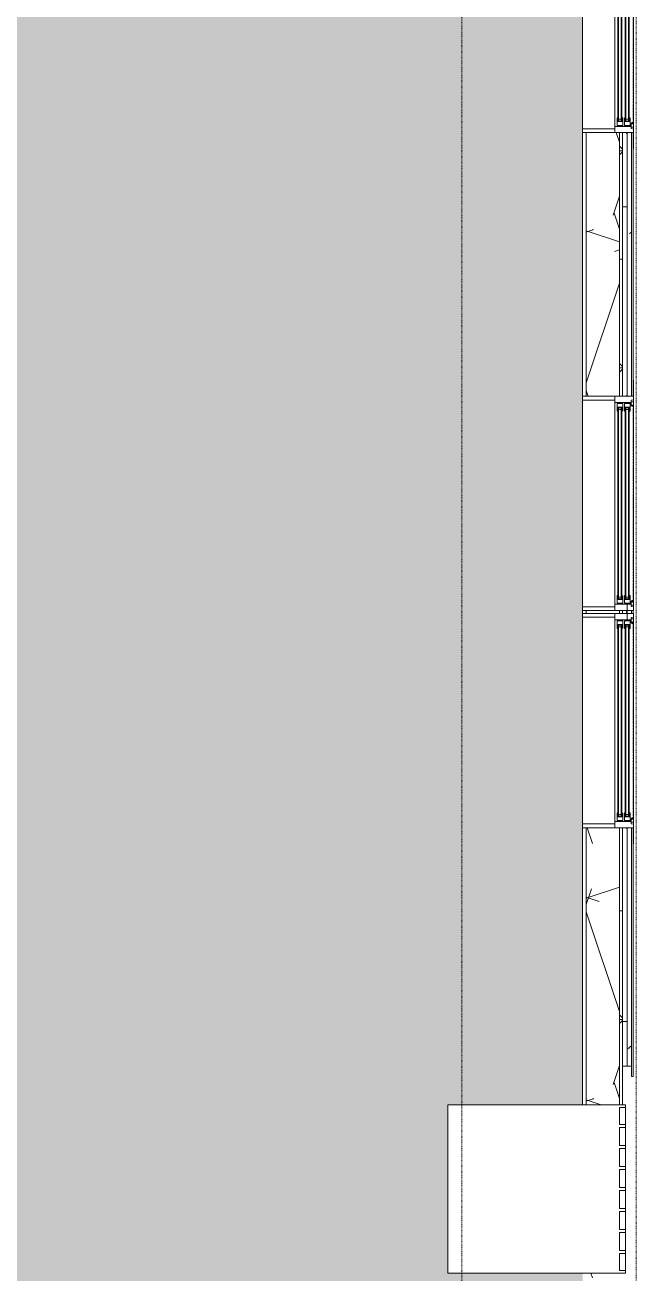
# Model space of a CAD drawing. Header units: inches. Extents: x -1559 to 1959, y 9767 to 12269.
# Drawn here: x 1700 to 1801.3, y 10555.9 to 10762.7 of the extents above; entities that cross this region are included whole.
import ezdxf

# ---------------------------------------------------------------- set-up
doc = ezdxf.new("R2010")
doc.units = ezdxf.units.IN
doc.header["$MEASUREMENT"] = 0
for name, pattern in [('Dash', [0.25, 0.125, -0.125]), ('Dash 1_16_', [0.125, 0.0625, -0.0625]), ('Double Dash 3_8_', [1, 0.375, -0.125, 0.125, -0.125, 0.125, -0.125])]:
    doc.linetypes.add(name, pattern=pattern)
for name, color, linetype, lineweight in [('0-1', 7, 'Continuous', 5), ('0-2', 7, 'Continuous', 9), ('0-3', 250, 'Double Dash 3_8_', 15), ('A-AREA-PATT-1', 254, 'Continuous', 9), ('A-DETL-GENF-HDLN-1', 7, 'Dash', 9), ('A-DETL-GENF-HDLN-2', 1, 'Continuous', 9), ('A-GENM-1', 7, 'Continuous', 9), ('A-GLAZ', 151, 'Continuous', 9), ('A-GLAZ-1', 7, 'Continuous', 9), ('A-WALL-1', 7, 'Continuous', 9), ('A-WALL-PATT-1', 8, 'Continuous', 9), ('A-WALL-PATT-2', 253, 'Continuous', 9), ('C-PROP-LINE-2', 250, 'Dash 1_16_', 15)]:
    doc.layers.add(name, color=color, linetype=linetype, lineweight=lineweight)

# ---------------------------------------------------------------- blocks, each defined once
blk = doc.blocks.new('Window-Double_Hung-Marvin-Essential - ESDH3066 - 3rd floor-3357212-KEY PLAN - 3RD FLOOR')
at = {"layer": 'A-DETL-GENF-HDLN-1'}
blk.add_line((16.1, -4.22), (-16.5, -4.22), dxfattribs=at)
at = {"layer": 'A-DETL-GENF-HDLN-2'}
for p, q in [((-17.13, 4.19), (-17.75, 4.19)), ((-17.13, -1.16), (-17.13, 4.19)), ((17.12, 4.19), (17.75, 4.19)), ((17.12, 4.19), (17.12, -1.16)), ((-16.72, -1.19), (-17.75, -1.19)), ((-17.75, -4.28), (-17.75, -1.19)), ((-16.72, -3.77), (-16.72, -1.19)), ((-16.56, -1.53), (-15.34, -1.53)), ((-16.56, -1.53), (-16.56, -2.47)), ((-15.28, -1.65), (-15.94, -1.65)), ((-15.94, -1.65), (-15.94, -2.37)), ((-15.84, -1.66), (-15.84, -2.35)), ((-15.54, -1.79), (-15.54, -2.23)), ((-15.34, -1.53), (-15.28, -1.59)), ((-15.28, -1.59), (-15.28, -1.65)), ((15.34, -1.53), (15.28, -1.59)), ((15.28, -1.59), (15.28, -1.65)), ((15.28, -1.65), (15.94, -1.65)), ((16.56, -1.53), (15.34, -1.53)), ((15.54, -1.79), (15.54, -2.23)), ((15.84, -1.66), (15.84, -2.35)), ((15.94, -1.65), (15.94, -2.37)), ((16.56, -1.53), (16.56, -2.47)), ((16.72, -3.77), (16.72, -1.19)), ((16.72, -1.19), (17.75, -1.19)), ((17.75, -4.28), (17.75, -1.19)), ((-19.25, -3.23), (-19.25, -3.19)), ((-19.25, -3.19), (-17.9, -3.19)), ((-17.75, -3.23), (-19.25, -3.23)), ((-17.9, -3.19), (-17.9, -3.08)), ((-17.9, -3.08), (-17.75, -3.08)), ((-17.08, -3.87), (-17.16, -4.28)), ((-17.08, -3.87), (-16.19, -3.87)), ((-16.85, -4.25), (-16.85, -3.87)), ((-16.38, -3.77), (-16.72, -3.77)), ((-15.34, -2.47), (-16.56, -2.47)), ((-16.56, -2.75), (-15.34, -2.75)), ((-16.56, -2.75), (-16.56, -3.69)), ((-15.34, -3.69), (-16.56, -3.69)), ((-16.38, -3.87), (-16.38, -3.77)), ((-16.18, -4.01), (-16.3, -4.01)), ((-16.3, -4.01), (-16.3, -4.25)), ((-16.19, -3.87), (-16.19, -3.97)), ((-16.19, -3.97), (-16.1, -3.97)), ((-16.18, -4.22), (-16.18, -4.01)), ((-16.1, -3.97), (-16.1, -4.22)), ((-15.94, -2.37), (-15.28, -2.37)), ((-15.28, -2.87), (-15.94, -2.87)), ((-15.94, -2.87), (-15.94, -3.59)), ((-15.94, -3.59), (-15.28, -3.59)), ((-15.84, -2.88), (-15.84, -3.57)), ((-15.54, -3.01), (-15.54, -3.45)), ((-15.34, -2.47), (-15.28, -2.41)), ((-15.34, -2.75), (-15.28, -2.81)), ((-15.34, -3.69), (-15.28, -3.63)), ((-15.28, -2.37), (-15.28, -2.41)), ((-15.28, -2.81), (-15.28, -2.87)), ((-15.28, -3.59), (-15.28, -3.63)), ((15.28, -2.37), (15.28, -2.41)), ((15.94, -2.37), (15.28, -2.37)), ((15.34, -2.47), (15.28, -2.41)), ((15.34, -2.75), (15.28, -2.81)), ((15.28, -2.81), (15.28, -2.87)), ((15.28, -2.87), (15.94, -2.87)), ((15.28, -3.59), (15.28, -3.63)), ((15.94, -3.59), (15.28, -3.59)), ((15.34, -3.69), (15.28, -3.63)), ((15.34, -2.47), (16.56, -2.47)), ((16.56, -2.75), (15.34, -2.75)), ((15.34, -3.69), (16.56, -3.69)), ((15.54, -3.01), (15.54, -3.45)), ((15.84, -2.88), (15.84, -3.57)), ((15.94, -2.87), (15.94, -3.59)), ((16.19, -3.97), (16.1, -3.97)), ((16.1, -3.97), (16.1, -4.22)), ((16.18, -4.22), (16.18, -4.01)), ((16.18, -4.01), (16.3, -4.01)), ((17.08, -3.87), (16.19, -3.87)), ((16.19, -3.87), (16.19, -3.97)), ((16.3, -4.01), (16.3, -4.25)), ((16.38, -3.87), (16.38, -3.77)), ((16.38, -3.77), (16.72, -3.77)), ((16.56, -2.75), (16.56, -3.69)), ((16.85, -4.25), (16.85, -3.87)), ((17.08, -3.87), (17.16, -4.28)), ((17.9, -3.08), (17.75, -3.08)), ((17.75, -3.23), (19.25, -3.23)), ((17.9, -3.19), (17.9, -3.08)), ((19.25, -3.19), (17.9, -3.19)), ((19.25, -3.23), (19.25, -3.19)), ((-17.75, -4.28), (-17.16, -4.28)), ((-16.3, -4.25), (-16.85, -4.25)), ((-16.18, -4.22), (-16.1, -4.22)), ((16.18, -4.22), (16.1, -4.22)), ((16.3, -4.25), (16.85, -4.25)), ((17.75, -4.28), (17.16, -4.28))]:
    blk.add_line(p, q, dxfattribs=at)
at = {"layer": 'A-GLAZ'}
for p, q in [((15.84, -1.66), (-15.84, -1.66)), ((15.84, -1.79), (-15.84, -1.79)), ((15.84, -2.23), (-15.84, -2.23)), ((15.84, -2.35), (-15.84, -2.35)), ((15.84, -2.88), (-15.84, -2.88)), ((15.84, -3.01), (-15.84, -3.01)), ((15.84, -3.45), (-15.84, -3.45)), ((15.84, -3.57), (-15.84, -3.57))]:
    blk.add_line(p, q, dxfattribs=at)
at = {"layer": 'A-GLAZ-1'}
for p, q in [((-17.75, 4.19), (17.75, 4.19)), ((-17.75, -1.16), (-17.75, 4.19)), ((17.75, 4.19), (17.75, -1.16)), ((-17.75, -1.19), (17.75, -1.19)), ((-17.75, -4.28), (-17.75, -1.19)), ((17.75, -1.19), (17.75, -4.28)), ((17.75, -4.28), (-17.75, -4.28)), ((17.75, -4.19), (20.4, -4.19)), ((20.4, -4.25), (17.75, -4.25)), ((20.4, -4.19), (20.4, -4.25))]:
    blk.add_line(p, q, dxfattribs=at)
blk = doc.blocks.new('V-Series_EWC4_SPVU_RFA_2015 - 2ND AND 3RD FLOOR-2226480-KEY PLAN - 3RD FLOOR')
at = {"layer": 'A-GENM-1'}
for p, q in [((-3829.54, 11738.59), (-3858.97, 11738.59)), ((-3858.97, 11738.59), (-3858.97, 11738.15)), ((-3858.97, 11735.36), (-3858.97, 11738.15)), ((-3858.97, 11738.15), (-3857.97, 11738.15)), ((-3857.97, 11738.15), (-3857.97, 11735.36)), ((-3829.54, 11710.71), (-3829.54, 11738.59)), ((-3857.97, 11735.36), (-3858.97, 11735.36)), ((-3858.97, 11735.36), (-3858.97, 11734.86)), ((-3858.97, 11731.87), (-3858.97, 11734.86)), ((-3858.97, 11734.86), (-3857.97, 11734.86)), ((-3857.97, 11734.86), (-3857.97, 11731.87)), ((-3857.97, 11731.87), (-3858.97, 11731.87)), ((-3858.97, 11731.87), (-3858.97, 11731.37)), ((-3858.97, 11728.39), (-3858.97, 11731.37)), ((-3858.97, 11731.37), (-3857.97, 11731.37)), ((-3857.97, 11731.37), (-3857.97, 11728.39)), ((-3857.97, 11728.39), (-3858.97, 11728.39)), ((-3858.97, 11728.39), (-3858.97, 11727.89)), ((-3858.97, 11724.9), (-3858.97, 11727.89)), ((-3858.97, 11727.89), (-3857.97, 11727.89)), ((-3857.97, 11727.89), (-3857.97, 11724.9)), ((-3857.97, 11724.9), (-3858.97, 11724.9)), ((-3858.97, 11724.9), (-3858.97, 11724.4)), ((-3858.97, 11721.42), (-3858.97, 11724.4)), ((-3858.97, 11724.4), (-3857.97, 11724.4)), ((-3857.97, 11724.4), (-3857.97, 11721.42)), ((-3857.97, 11721.42), (-3858.97, 11721.42)), ((-3858.97, 11721.42), (-3858.97, 11720.92)), ((-3858.97, 11717.93), (-3858.97, 11720.92)), ((-3858.97, 11720.92), (-3857.97, 11720.92)), ((-3857.97, 11720.92), (-3857.97, 11717.93)), ((-3857.97, 11717.93), (-3858.97, 11717.93)), ((-3858.97, 11717.93), (-3858.97, 11717.43)), ((-3858.97, 11714.45), (-3858.97, 11717.43)), ((-3858.97, 11717.43), (-3857.97, 11717.43)), ((-3857.97, 11717.43), (-3857.97, 11714.45)), ((-3857.97, 11714.45), (-3858.97, 11714.45)), ((-3858.97, 11714.45), (-3858.97, 11713.95)), ((-3858.97, 11711.15), (-3858.97, 11713.95)), ((-3858.97, 11713.95), (-3857.97, 11713.95)), ((-3857.97, 11713.95), (-3857.97, 11711.15)), ((-3857.97, 11711.15), (-3858.97, 11711.15)), ((-3858.97, 11711.15), (-3858.97, 11710.71)), ((-3858.97, 11710.71), (-3829.54, 11710.71))]:
    blk.add_line(p, q, dxfattribs=at)
blk = doc.blocks.new('Window-Double_Hung-Marvin-Essential - ESDH3066 - 3rd floor-V1-KEY PLAN - 3RD FLOOR')
at = {"layer": 'A-DETL-GENF-HDLN-1'}
blk.add_line((16.1, 4.22), (-16.5, 4.22), dxfattribs=at)
at = {"layer": 'A-DETL-GENF-HDLN-2'}
for p, q in [((-17.75, 4.28), (-17.16, 4.28)), ((-17.75, 4.28), (-17.75, 1.19)), ((-17.08, 3.87), (-17.16, 4.28)), ((-16.85, 4.25), (-16.85, 3.87)), ((-16.3, 4.25), (-16.85, 4.25)), ((-16.3, 4.01), (-16.3, 4.25)), ((-16.18, 4.22), (-16.1, 4.22)), ((-16.18, 4.22), (-16.18, 4.01)), ((-16.1, 3.97), (-16.1, 4.22)), ((16.18, 4.22), (16.1, 4.22)), ((16.1, 3.97), (16.1, 4.22)), ((16.18, 4.22), (16.18, 4.01)), ((16.3, 4.01), (16.3, 4.25)), ((16.3, 4.25), (16.85, 4.25)), ((16.85, 4.25), (16.85, 3.87)), ((17.08, 3.87), (17.16, 4.28)), ((17.75, 4.28), (17.16, 4.28)), ((17.75, 4.28), (17.75, 1.19)), ((-19.25, 3.23), (-19.25, 3.19)), ((-17.75, 3.23), (-19.25, 3.23)), ((-19.25, 3.19), (-17.9, 3.19)), ((-17.9, 3.19), (-17.9, 3.08)), ((-17.9, 3.08), (-17.75, 3.08)), ((-17.08, 3.87), (-16.19, 3.87)), ((-16.38, 3.77), (-16.72, 3.77)), ((-16.72, 3.77), (-16.72, 1.19)), ((-15.34, 3.69), (-16.56, 3.69)), ((-16.56, 2.75), (-16.56, 3.69)), ((-16.56, 2.75), (-15.34, 2.75)), ((-15.34, 2.47), (-16.56, 2.47)), ((-16.56, 1.53), (-16.56, 2.47)), ((-16.38, 3.87), (-16.38, 3.77)), ((-16.18, 4.01), (-16.3, 4.01)), ((-16.19, 3.97), (-16.1, 3.97)), ((-16.19, 3.87), (-16.19, 3.97)), ((-15.94, 2.87), (-15.94, 3.59)), ((-15.94, 3.59), (-15.28, 3.59)), ((-15.28, 2.87), (-15.94, 2.87)), ((-15.94, 1.65), (-15.94, 2.37)), ((-15.94, 2.37), (-15.28, 2.37)), ((-15.84, 2.88), (-15.84, 3.57)), ((-15.84, 1.66), (-15.84, 2.35)), ((-15.54, 3.01), (-15.54, 3.45)), ((-15.54, 1.79), (-15.54, 2.23)), ((-15.34, 3.69), (-15.28, 3.63)), ((-15.34, 2.75), (-15.28, 2.81)), ((-15.34, 2.47), (-15.28, 2.41)), ((-15.28, 3.59), (-15.28, 3.63)), ((-15.28, 2.81), (-15.28, 2.87)), ((-15.28, 2.37), (-15.28, 2.41)), ((15.34, 3.69), (15.28, 3.63)), ((15.28, 3.59), (15.28, 3.63)), ((15.94, 3.59), (15.28, 3.59)), ((15.28, 2.81), (15.28, 2.87)), ((15.28, 2.87), (15.94, 2.87)), ((15.34, 2.75), (15.28, 2.81)), ((15.34, 2.47), (15.28, 2.41)), ((15.28, 2.37), (15.28, 2.41)), ((15.94, 2.37), (15.28, 2.37)), ((15.34, 3.69), (16.56, 3.69)), ((16.56, 2.75), (15.34, 2.75)), ((15.34, 2.47), (16.56, 2.47)), ((15.54, 3.01), (15.54, 3.45)), ((15.54, 1.79), (15.54, 2.23)), ((15.84, 2.88), (15.84, 3.57)), ((15.84, 1.66), (15.84, 2.35)), ((15.94, 2.87), (15.94, 3.59)), ((15.94, 1.65), (15.94, 2.37)), ((16.19, 3.97), (16.1, 3.97)), ((16.18, 4.01), (16.3, 4.01)), ((16.19, 3.87), (16.19, 3.97)), ((17.08, 3.87), (16.19, 3.87)), ((16.38, 3.87), (16.38, 3.77)), ((16.38, 3.77), (16.72, 3.77)), ((16.56, 2.75), (16.56, 3.69)), ((16.56, 1.53), (16.56, 2.47)), ((16.72, 3.77), (16.72, 1.19)), ((17.75, 3.23), (19.25, 3.23)), ((17.9, 3.08), (17.75, 3.08)), ((17.9, 3.19), (17.9, 3.08)), ((19.25, 3.19), (17.9, 3.19)), ((19.25, 3.23), (19.25, 3.19)), ((-16.72, 1.19), (-17.75, 1.19)), ((-17.13, 1.16), (-17.13, -4.19)), ((-16.56, 1.53), (-15.34, 1.53)), ((-15.28, 1.65), (-15.94, 1.65)), ((-15.34, 1.53), (-15.28, 1.59)), ((-15.28, 1.59), (-15.28, 1.65)), ((15.28, 1.59), (15.28, 1.65)), ((15.28, 1.65), (15.94, 1.65)), ((15.34, 1.53), (15.28, 1.59)), ((16.56, 1.53), (15.34, 1.53)), ((16.72, 1.19), (17.75, 1.19)), ((17.12, -4.19), (17.12, 1.16)), ((-17.13, -4.19), (-17.75, -4.19)), ((17.12, -4.19), (17.75, -4.19))]:
    blk.add_line(p, q, dxfattribs=at)
at = {"layer": 'A-GLAZ'}
for p, q in [((15.84, 3.57), (-15.84, 3.57)), ((15.84, 3.45), (-15.84, 3.45)), ((15.84, 3.01), (-15.84, 3.01)), ((15.84, 2.88), (-15.84, 2.88)), ((15.84, 2.35), (-15.84, 2.35)), ((15.84, 2.23), (-15.84, 2.23)), ((15.84, 1.79), (-15.84, 1.79)), ((15.84, 1.66), (-15.84, 1.66))]:
    blk.add_line(p, q, dxfattribs=at)
at = {"layer": 'A-GLAZ-1'}
for p, q in [((17.75, 4.28), (-17.75, 4.28)), ((-17.75, 4.28), (-17.75, 1.19)), ((17.75, 1.19), (17.75, 4.28)), ((20.4, 4.25), (17.75, 4.25)), ((17.75, 4.19), (20.4, 4.19)), ((20.4, 4.19), (20.4, 4.25)), ((-17.75, 1.19), (17.75, 1.19)), ((-17.75, 1.16), (-17.75, -4.19)), ((17.75, -4.19), (17.75, 1.16)), ((-17.75, -4.19), (17.75, -4.19))]:
    blk.add_line(p, q, dxfattribs=at)
blk = doc.blocks.new('Family - ___-2835860-KEY PLAN - 3RD FLOOR')
at = {"layer": 'C-PROP-LINE-2'}
blk.add_line((-2067.92, 9980.19), (-2067.92, 10851.39), dxfattribs=at)
blk = doc.blocks.new('Family - ___-2835903-KEY PLAN - 3RD FLOOR')
at = {"layer": 'C-PROP-LINE-2'}
blk.add_line((-2096.82, 10008.84), (-2096.82, 10822.49), dxfattribs=at)
blk = doc.blocks.new('Family - ___-2835932-KEY PLAN - 3RD FLOOR')
at = {"layer": 'C-PROP-LINE-2'}
blk.add_line((-2067.92, 9980.19), (-2067.92, 10851.39), dxfattribs=at)
blk = doc.blocks.new('CTR - 1st Phase - Shell_rvt-1-KEY PLAN - 3RD FLOOR')
at = {"layer": 'A-WALL-PATT-1'}
h = blk.add_hatch(dxfattribs=at)
h.set_pattern_fill('FP_2', color=256, style=0, pattern_type=2)
h.set_pattern_definition([(216.87, (36, 90), (269.999678, 180.000482), [45, -405]), (206.565, (90, 63), (-90.00047, -89.99987), [100.623, -100.623]), (198.435, (90, 18), (-179.999294, -90.00048), [56.921, -227.684])])
h.paths.add_polyline_path([(-2069.42, 9981.69), (-2068.67, 9981.71), (-2068.67, 10015.24), (-2069.42, 10015.24), (-2069.42, 9982.44)], flags=0)
h.paths.add_polyline_path([(-2068.67, 10050.74), (-2068.67, 10051.24), (-2069.42, 10051.24), (-2069.42, 10050.74)], flags=0)
h.paths.add_polyline_path([(-2068.67, 10086.74), (-2068.67, 10168.9), (-2069.42, 10168.9), (-2069.42, 10086.74)], flags=0)
h.paths.add_polyline_path([(-2068.67, 10204.4), (-2068.67, 10241.43), (-2069.42, 10241.43), (-2069.42, 10204.4)], flags=0)
h.paths.add_polyline_path([(-2069.42, 10282.95), (-2068.67, 10282.95), (-2068.67, 10322.5), (-2069.42, 10322.5), (-2069.42, 10306.2)], flags=0)
h.paths.add_polyline_path([(-2069.42, 10358), (-2068.67, 10358), (-2068.67, 10437.64), (-2069.42, 10437.64), (-2069.42, 10385.16)], flags=0)
h.paths.add_polyline_path([(-2069.42, 10473.14), (-2068.67, 10473.14), (-2068.67, 10473.64), (-2069.42, 10473.64)], flags=0)
h.paths.add_polyline_path([(-2068.67, 10509.14), (-2068.67, 10548.63), (-2069.42, 10548.63), (-2069.42, 10509.14)], flags=0)
h.paths.add_polyline_path([(-2069.42, 10590.15), (-2068.67, 10590.15), (-2068.67, 10629.64), (-2069.42, 10629.64), (-2069.42, 10622.05)], flags=0)
h.paths.add_polyline_path([(-2068.67, 10665.14), (-2068.67, 10665.64), (-2069.42, 10665.64), (-2069.42, 10665.14)], flags=0)
h.paths.add_polyline_path([(-2068.67, 10701.14), (-2068.67, 10744.84), (-2069.42, 10744.84), (-2069.42, 10701.14)], flags=0)
h.paths.add_polyline_path([(-2069.42, 10780.34), (-2068.67, 10780.34), (-2068.67, 10780.84), (-2069.42, 10780.84)], flags=0)
h.paths.add_polyline_path([(-2068.67, 10816.34), (-2068.67, 10850.64), (-2069.42, 10850.64), (-2069.42, 10816.34)], flags=0)
h = blk.add_hatch(dxfattribs=at)
h.set_pattern_fill('FP_1', color=256, style=0, pattern_type=2)
h.set_pattern_definition([(0, (0, 0), (115.2, 28.8), [4.752, -81.648, 4.752, -81.648, -460.8]), (0, (0, 0), (115.2, 28.8), [-172.8, 4.752, -168.048, 4.752, -81.648, -201.6]), (0, (0, 0), (115.2, 28.8), [-432, 4.752, -52.848, 4.752, -139.248]), (120, (43.2, 14.4), (-82.54153, 85.36613), [4.752, -81.648, 4.752, -81.648, -460.8]), (120, (43.2, 14.4), (-82.54153, 85.36613), [-172.8, 4.752, -168.048, 4.752, -81.648, -201.6]), (120, (43.2, 14.4), (-82.54153, 85.36613), [-432, 4.752, -52.848, 4.752, -139.248]), (240, (57.6, 72), (-32.65847, -114.16613), [4.752, -81.648, 4.752, -81.648, -460.8]), (240, (57.6, 72), (-32.65847, -114.16613), [-172.8, 4.752, -168.048, 4.752, -81.648, -201.6]), (240, (57.6, 72), (-32.65847, -114.16613), [-432, 4.752, -52.848, 4.752, -139.248])])
h.paths.add_polyline_path([(-2076.8, 9989.06), (-2076.17, 9989.06), (-2076.17, 10015.24), (-2076.8, 10015.24), (-2076.8, 9989.46)], flags=0)
h.paths.add_polyline_path([(-2076.8, 10050.74), (-2076.17, 10050.74), (-2076.17, 10051.24), (-2076.8, 10051.24)], flags=0)
h.paths.add_polyline_path([(-2076.8, 10086.74), (-2076.17, 10086.74), (-2076.17, 10168.9), (-2076.8, 10168.9)], flags=0)
h.paths.add_polyline_path([(-2076.17, 10204.4), (-2076.17, 10247.85), (-2076.8, 10247.85), (-2076.8, 10204.4)], flags=0)
h.paths.add_polyline_path([(-2076.17, 10275.73), (-2076.17, 10322.5), (-2076.8, 10322.5), (-2076.8, 10275.73)], flags=0)
h.paths.add_polyline_path([(-2076.17, 10358), (-2076.17, 10411.35), (-2076.8, 10411.35), (-2076.8, 10358)], flags=0)
h.paths.add_polyline_path([(-2076.8, 10420.23), (-2076.17, 10420.23), (-2076.17, 10437.64), (-2076.8, 10437.64)], flags=0)
h.paths.add_polyline_path([(-2076.8, 10473.14), (-2076.17, 10473.14), (-2076.17, 10473.64), (-2076.8, 10473.64)], flags=0)
h.paths.add_polyline_path([(-2076.8, 10509.14), (-2076.17, 10509.14), (-2076.17, 10555.85), (-2076.8, 10555.85), (-2076.8, 10543.09)], flags=0)
h.paths.add_polyline_path([(-2076.17, 10583.73), (-2076.17, 10629.64), (-2076.8, 10629.64), (-2076.8, 10583.73)], flags=0)
h.paths.add_polyline_path([(-2076.8, 10665.14), (-2076.17, 10665.14), (-2076.17, 10665.64), (-2076.8, 10665.64)], flags=0)
h.paths.add_polyline_path([(-2076.8, 10701.14), (-2076.17, 10701.14), (-2076.17, 10744.84), (-2076.8, 10744.84)], flags=0)
h.paths.add_polyline_path([(-2076.17, 10780.34), (-2076.17, 10780.84), (-2076.8, 10780.84), (-2076.8, 10780.34)], flags=0)
h.paths.add_polyline_path([(-2076.17, 10816.34), (-2076.17, 10843.14), (-2076.8, 10843.14), (-2076.8, 10816.34)], flags=0)
at = {"layer": 'A-WALL-PATT-2'}
h = blk.add_hatch(dxfattribs=at)
h.set_pattern_fill('FP_3', color=256, style=0, pattern_type=2)
h.set_pattern_definition([(0, (0, 0), (0, 33.75), []), (90, (0, 0), (-33.75, 2e-15), [])])
h.paths.add_polyline_path([(-2070.13, 9982.44), (-2069.42, 9982.44), (-2069.42, 10015.24), (-2070.17, 10015.24), (-2070.17, 9982.44)], flags=0)
h.paths.add_polyline_path([(-2069.42, 10050.74), (-2069.42, 10051.24), (-2070.17, 10051.24), (-2070.17, 10050.74)], flags=0)
h.paths.add_polyline_path([(-2070.17, 10086.74), (-2069.42, 10086.74), (-2069.42, 10168.9), (-2070.17, 10168.9)], flags=0)
h.paths.add_polyline_path([(-2069.42, 10204.4), (-2069.42, 10241.43), (-2070.17, 10241.43), (-2070.17, 10204.4)], flags=0)
h.paths.add_polyline_path([(-2069.42, 10282.95), (-2069.42, 10322.5), (-2070.17, 10322.5), (-2070.17, 10282.95)], flags=0)
h.paths.add_polyline_path([(-2069.42, 10358), (-2069.42, 10437.64), (-2070.17, 10437.64), (-2070.17, 10358)], flags=0)
h.paths.add_polyline_path([(-2070.17, 10473.14), (-2069.42, 10473.14), (-2069.42, 10473.64), (-2070.17, 10473.64)], flags=0)
h.paths.add_polyline_path([(-2070.17, 10509.14), (-2069.42, 10509.14), (-2069.42, 10548.63), (-2070.17, 10548.63), (-2070.17, 10543.09)], flags=0)
h.paths.add_polyline_path([(-2069.42, 10590.15), (-2069.42, 10629.64), (-2070.17, 10629.64), (-2070.17, 10590.15)], flags=0)
h.paths.add_polyline_path([(-2069.42, 10665.14), (-2069.42, 10665.64), (-2070.17, 10665.64), (-2070.17, 10665.14)], flags=0)
h.paths.add_polyline_path([(-2070.17, 10701.14), (-2069.42, 10701.14), (-2069.42, 10744.84), (-2070.17, 10744.84)], flags=0)
h.paths.add_polyline_path([(-2070.17, 10780.34), (-2069.42, 10780.34), (-2069.42, 10780.84), (-2070.17, 10780.84)], flags=0)
h.paths.add_polyline_path([(-2069.42, 10816.34), (-2069.42, 10849.89), (-2070.17, 10849.89), (-2070.17, 10816.34)], flags=0)
h = blk.add_hatch(dxfattribs=at)
h.set_pattern_fill('FP_5', color=256, style=0, pattern_type=2)
h.set_pattern_definition([(161.57, (1.8, 1.8), (-14.4010124, -0.0012439), [0, -102.456, 11.376, 0]), (18.43, (-1.8, 1.8), (-14.4010124, 0.0012439), [0, -102.456, 11.376, 0]), (108.43, (1.8, 1.8), (7.1973965, -36.003153), [34.146, -79.686]), (71.57, (-1.8, 1.8), (7.1973965, 36.003153), [34.146, -79.686])])
h.paths.add_polyline_path([(-2070.67, 9988.44), (-2070.67, 10015.24), (-2076.17, 10015.24), (-2076.17, 9988.44), (-2071.17, 9988.44)], flags=0)
h.paths.add_polyline_path([(-2071.42, 10050.74), (-2070.67, 10050.74), (-2070.67, 10051.24), (-2076.17, 10051.24), (-2076.17, 10050.74), (-2071.45, 10050.74)], flags=0)
h.paths.add_polyline_path([(-2076.17, 10086.74), (-2070.67, 10086.74), (-2070.67, 10168.9), (-2076.17, 10168.9)], flags=0)
h.paths.add_polyline_path([(-2070.67, 10204.4), (-2070.67, 10247.85), (-2076.17, 10247.85), (-2076.17, 10204.4), (-2071.42, 10204.4)], flags=0)
h.paths.add_polyline_path([(-2076.17, 10275.73), (-2070.67, 10275.73), (-2070.67, 10322.5), (-2076.17, 10322.5), (-2076.17, 10306.2)], flags=0)
h.paths.add_polyline_path([(-2076.17, 10358), (-2070.67, 10358), (-2070.67, 10437.64), (-2076.17, 10437.64), (-2076.17, 10385.16)], flags=0)
h.paths.add_polyline_path([(-2070.67, 10473.14), (-2070.67, 10473.64), (-2076.17, 10473.64), (-2076.17, 10473.14), (-2071.42, 10473.14)], flags=0)
h.paths.add_polyline_path([(-2076.17, 10509.14), (-2070.67, 10509.14), (-2070.67, 10555.85), (-2076.17, 10555.85), (-2076.17, 10543.09)], flags=0)
h.paths.add_polyline_path([(-2070.67, 10583.73), (-2070.67, 10629.64), (-2076.17, 10629.64), (-2076.17, 10583.73)], flags=0)
h.paths.add_polyline_path([(-2076.17, 10665.14), (-2070.67, 10665.14), (-2070.67, 10665.64), (-2076.17, 10665.64)], flags=0)
h.paths.add_polyline_path([(-2071.42, 10701.14), (-2070.67, 10701.14), (-2070.67, 10744.84), (-2076.17, 10744.84), (-2076.17, 10701.14), (-2071.45, 10701.14)], flags=0)
h.paths.add_polyline_path([(-2071.42, 10780.34), (-2070.67, 10780.34), (-2070.67, 10780.84), (-2076.17, 10780.84), (-2076.17, 10780.34), (-2071.45, 10780.34)], flags=0)
h.paths.add_polyline_path([(-2070.67, 10816.34), (-2070.67, 10848.64), (-2076.17, 10848.64), (-2076.17, 10816.34), (-2071.42, 10816.34)], flags=0)
h = blk.add_hatch(dxfattribs=at)
h.set_pattern_fill('FP_4', color=256, style=0, pattern_type=2)
h.set_pattern_definition([(0, (0, 0), (0, 17.993), []), (315, (0, 0), (17.993039, 0), [25.446, -25.446]), (45, (0, 0), (17.993039, 0), [25.446, -25.446])])
h.paths.add_polyline_path([(-2070.17, 9982.94), (-2070.17, 10015.24), (-2070.67, 10015.24), (-2070.67, 9982.94)], flags=0)
h.paths.add_polyline_path([(-2070.67, 10050.74), (-2070.17, 10050.74), (-2070.17, 10051.24), (-2070.67, 10051.24)], flags=0)
h.paths.add_polyline_path([(-2070.17, 10086.74), (-2070.17, 10168.9), (-2070.67, 10168.9), (-2070.67, 10086.74)], flags=0)
h.paths.add_polyline_path([(-2070.17, 10204.4), (-2070.17, 10247.85), (-2070.67, 10247.85), (-2070.67, 10204.4)], flags=0)
h.paths.add_polyline_path([(-2070.67, 10275.73), (-2070.17, 10275.73), (-2070.17, 10322.5), (-2070.67, 10322.5), (-2070.67, 10282.95)], flags=0)
h.paths.add_polyline_path([(-2070.67, 10358), (-2070.17, 10358), (-2070.17, 10437.64), (-2070.67, 10437.64), (-2070.67, 10385.16)], flags=0)
h.paths.add_polyline_path([(-2070.67, 10473.14), (-2070.17, 10473.14), (-2070.17, 10473.64), (-2070.67, 10473.64)], flags=0)
h.paths.add_polyline_path([(-2070.67, 10509.14), (-2070.17, 10509.14), (-2070.17, 10555.85), (-2070.67, 10555.85), (-2070.67, 10543.09)], flags=0)
h.paths.add_polyline_path([(-2070.17, 10583.73), (-2070.17, 10629.64), (-2070.67, 10629.64), (-2070.67, 10583.73), (-2070.3, 10583.73)], flags=0)
h.paths.add_polyline_path([(-2070.67, 10665.14), (-2070.17, 10665.14), (-2070.17, 10665.64), (-2070.67, 10665.64)], flags=0)
h.paths.add_polyline_path([(-2070.67, 10701.14), (-2070.17, 10701.14), (-2070.17, 10744.84), (-2070.67, 10744.84)], flags=0)
h.paths.add_polyline_path([(-2070.17, 10780.34), (-2070.17, 10780.84), (-2070.67, 10780.84), (-2070.67, 10780.34)], flags=0)
h.paths.add_polyline_path([(-2070.17, 10816.34), (-2070.17, 10849.14), (-2070.67, 10849.14), (-2070.67, 10816.34)], flags=0)
at = {"layer": 'A-WALL-1'}
for p, q in [((-2076.8, 10744.84), (-2076.8, 10701.14)), ((-2076.17, 10701.14), (-2076.17, 10744.84)), ((-2070.67, 10701.14), (-2070.67, 10744.84)), ((-2070.17, 10701.14), (-2070.17, 10744.84)), ((-2069.42, 10701.14), (-2069.42, 10744.84)), ((-2068.67, 10701.14), (-2068.67, 10744.84)), ((-2068.42, 10703.79), (-2068.42, 10742.19)), ((-2076.8, 10665.64), (-2076.8, 10665.14)), ((-2076.17, 10665.14), (-2076.17, 10665.64)), ((-2070.67, 10665.14), (-2070.67, 10665.64)), ((-2070.17, 10665.14), (-2070.17, 10665.64)), ((-2069.42, 10665.14), (-2069.42, 10665.64)), ((-2068.67, 10665.14), (-2068.67, 10665.64)), ((-2068.42, 10665.14), (-2068.42, 10665.64)), ((-2076.8, 10629.64), (-2076.8, 10583.73)), ((-2076.17, 10583.73), (-2076.17, 10629.64)), ((-2070.67, 10583.73), (-2070.67, 10629.64)), ((-2070.17, 10590.15), (-2070.17, 10629.64)), ((-2069.42, 10590.15), (-2069.42, 10629.64)), ((-2068.67, 10590.15), (-2068.67, 10629.64)), ((-2068.42, 10588.4), (-2068.42, 10626.99)), ((-2070.17, 10583.73), (-2070.17, 10590.15)), ((-2070.17, 10590.15), (-2068.67, 10590.15)), ((-2068.67, 10590.15), (-2068.67, 10588.4)), ((-2068.67, 10588.4), (-2068.42, 10588.4)), ((-2076.8, 10583.73), (-2070.17, 10583.73))]:
    blk.add_line(p, q, dxfattribs=at)
at = {"layer": '0-2'}
for name, p, rotation in [('Window-Double_Hung-Marvin-Essential - ESDH3066 - 3rd floor-V1-KEY PLAN - 3RD FLOOR', (-2072.61, 10762.59), 269.9999999999999), ('Window-Double_Hung-Marvin-Essential - ESDH3066 - 3rd floor-3357212-KEY PLAN - 3RD FLOOR', (-2072.61, 10683.39), 89.99999999999991), ('Window-Double_Hung-Marvin-Essential - ESDH3066 - 3rd floor-V1-KEY PLAN - 3RD FLOOR', (-2072.61, 10647.39), 269.9999999999999), ('V-Series_EWC4_SPVU_RFA_2015 - 2ND AND 3RD FLOOR-2226480-KEY PLAN - 3RD FLOOR', (-5928.65, 22294.44), 180)]:
    blk.add_blockref(name, p, dxfattribs=dict(at, rotation=rotation))
at = {"layer": '0-3'}
for name in ['Family - ___-2835932-KEY PLAN - 3RD FLOOR', 'Family - ___-2835860-KEY PLAN - 3RD FLOOR', 'Family - ___-2835903-KEY PLAN - 3RD FLOOR']:
    blk.add_blockref(name, (0, 0), dxfattribs=at)

msp = doc.modelspace()

# ---------------------------------------------------------------- hatches: boundary and pattern name
at = {"layer": 'A-AREA-PATT-1'}
h = msp.add_hatch(color=256, dxfattribs=at)
h.paths.add_polyline_path([(1387.31, 10464.28), (1412.76, 10489.73), (1414, 10488.5), (1388.55, 10463.04), (1387.46, 10464.13)], flags=0)
h.paths.add_polyline_path([(1435.03, 10420.23), (1792.47, 10420.23), (1792.47, 10555.85), (1770.16, 10555.85), (1770.16, 10583.73), (1792.47, 10583.73), (1792.47, 10842.51), (1360.58, 10842.51), (1360.58, 10458.16), (1365.46, 10458.16), (1379.44, 10472.15), (1387.31, 10464.28), (1385.94, 10462.91), (1386.38, 10462.47), (1385.19, 10461.27), (1409.76, 10436.7), (1410.95, 10437.89), (1411.39, 10437.45), (1412.76, 10438.82), (1431.52, 10420.23), (1434.44, 10420.23)], flags=0)

# ---------------------------------------------------------------- block references
at = {"layer": '0-1'}
msp.add_blockref('CTR - 1st Phase - Shell_rvt-1-KEY PLAN - 3RD FLOOR', (3869.27, 0), dxfattribs=at)

doc.saveas('drawing.dxf')
